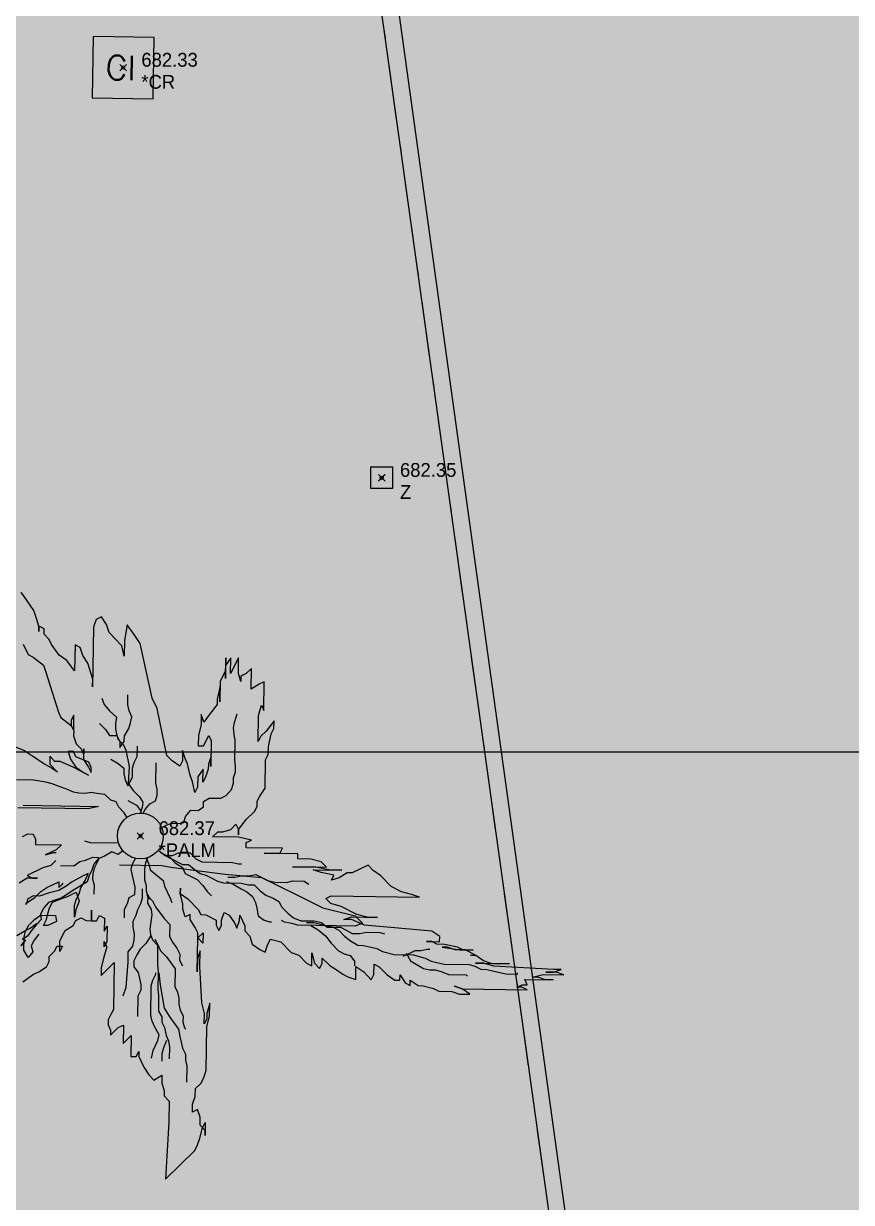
# Model space of a CAD drawing. Extents: x 350769 to 354978, y 6304672 to 6307963.
# Drawn here: x 352781.77 to 352789.39, y 6305595.85 to 6305606.7 of the extents above; entities that cross this region are included whole.
import ezdxf

# ---------------------------------------------------------------- set-up
doc = ezdxf.new("R2010")
doc.units = 0
doc.header["$PDMODE"] = 35
doc.header["$PDSIZE"] = 0.03
for name, pattern in [('4.0 - LO RECABARREN - DESNIVEL NUEVO$0$HIDDEN', [0.375, 0.25, -0.125]), ('CONTINUOS', [0]), ('DASHED', [19.05, 12.7, -6.35]), ('JPG_DASHDOT', [1, 0.5, -0.25, 0, -0.25])]:
    doc.linetypes.add(name, pattern=pattern)
doc.layers.get('0').update_dxf_attribs({"linetype": 'CONTINUOUS'})
for name, color, linetype in [('03_S2_Pav ext_Borde vereda', 7, 'CONTINUOUS'), ('1-coordenadas', 8, 'CONTINUOUS'), ('1-PAVIMENTO', 161, 'CONTINUOUS'), ('1-SOLERA', 212, 'CONTINUOUS'), ('C-TINN', 5, 'CONTINUOUS'), ('TOP-URB-SOLERAS', 2, 'JPG_DASHDOT'), ('V-NODE DIC 2005', 4, 'CONTINUOUS'), ('V-NODE-TEXT DIC 2005', 2, 'CONTINUOUS'), ('Z-CR', 253, 'CONTINUOUS'), ('Z-PALM', 253, 'CONTINUOUS')]:
    doc.layers.add(name, color=color, linetype=linetype)
doc.layers.add('0_ASD_TOPOGRAFIA_ELEMENTOS', color=7, linetype='CONTINUOS', lineweight=5, true_color=0xbdbdbd)
doc.styles.add('ROMANS', font='romans.shx', dxfattribs={"width": 0.65})

# ---------------------------------------------------------------- blocks, each defined once
blk = doc.blocks.new('COORDENADAS')
at = {"layer": '1-coordenadas'}
blk.add_line((20, -600.625), (1420, -600.625), dxfattribs=at)
blk = doc.blocks.new('CR')
at = {"layer": 'Z-CR', "color": 9, "true_color": 0xbdbdbd}
for p, q in [((-1.125, 1.125), (-1.125, -1.125)), ((1.125, 1.125), (-1.125, 1.125)), ((1.125, -1.125), (1.125, 1.125)), ((-1.125, -1.125), (1.125, -1.125))]:
    blk.add_line(p, q, dxfattribs=at)
at = {"layer": 'Z-CR', "color": 9, "true_color": 0xbdbdbd, "style": 'ROMANS'}
blk.add_text('CI', height=0.9, dxfattribs=at).set_placement((-0.651, -0.452))
blk = doc.blocks.new('PALM')
at = {"layer": 'Z-PALM', "color": 9, "true_color": 0xbdbdbd}
for p, q in [((-1.084, 2.155), (-1.132, 2.227)), ((-1.012, 2.059), (-1.084, 2.155)), ((-0.988, 1.987), (-1.012, 2.059)), ((-0.964, 1.916), (-0.988, 1.987)), ((-0.438, 1.987), (-0.462, 1.916)), ((-0.39, 2.011), (-0.438, 1.987)), ((-0.342, 1.94), (-0.39, 2.011)), ((-0.916, 1.892), (-0.964, 1.916)), ((-0.964, 1.916), (-0.964, 1.868)), ((-0.964, 1.868), (-0.964, 1.916)), ((-0.916, 1.844), (-0.916, 1.892)), ((-0.462, 1.916), (-0.462, 1.366)), ((-0.318, 1.868), (-0.342, 1.94)), ((-0.199, 1.748), (-0.318, 1.868)), ((-0.151, 1.94), (-0.175, 1.796)), ((-0.079, 1.844), (-0.151, 1.94)), ((-1.108, 1.748), (-1.06, 1.653)), ((-0.869, 1.796), (-0.916, 1.844)), ((-0.845, 1.748), (-0.869, 1.796)), ((-0.773, 1.653), (-0.845, 1.748)), ((-0.581, 1.724), (-0.629, 1.748)), ((-0.629, 1.748), (-0.629, 1.509)), ((-0.175, 1.653), (-0.199, 1.748)), ((-0.175, 1.796), (-0.175, 1.653)), ((-0.031, 1.772), (-0.079, 1.844)), ((0.089, 1.27), (-0.031, 1.772)), ((-1.06, 1.653), (-1.012, 1.629)), ((-1.012, 1.629), (-0.916, 1.557)), ((-0.701, 1.605), (-0.773, 1.653)), ((-0.557, 1.653), (-0.581, 1.724)), ((-0.51, 1.581), (-0.557, 1.653)), ((0.806, 1.653), (0.759, 1.581)), ((0.759, 1.461), (0.759, 1.653)), ((0.759, 1.653), (0.759, 1.533)), ((0.878, 1.653), (0.806, 1.509)), ((0.806, 1.509), (0.806, 1.653)), ((0.878, 1.509), (0.878, 1.653)), ((-0.916, 1.557), (-0.892, 1.485)), ((-0.629, 1.509), (-0.701, 1.605)), ((-0.462, 1.437), (-0.51, 1.581)), ((0.759, 1.533), (0.711, 1.437)), ((0.759, 1.581), (0.759, 1.461)), ((0.998, 1.557), (0.95, 1.509)), ((0.998, 1.366), (0.998, 1.557)), ((-0.892, 1.485), (-0.773, 1.126)), ((-0.462, 1.366), (-0.462, 1.437)), ((0.711, 1.437), (0.711, 1.246)), ((0.902, 1.437), (0.878, 1.509)), ((0.95, 1.509), (0.902, 1.485)), ((0.902, 1.485), (0.902, 1.437)), ((1.07, 1.413), (0.998, 1.366)), ((1.117, 1.437), (1.07, 1.413)), ((1.117, 1.174), (1.117, 1.437)), ((0.711, 1.39), (0.687, 1.27)), ((0.711, 1.246), (0.711, 1.39)), ((-0.375, 1.262), (-0.351, 1.205)), ((-0.351, 1.205), (-0.302, 1.147)), ((-0.135, 1.204), (-0.135, 1.298)), ((-0.122, 1.15), (-0.135, 1.204)), ((0.136, 1.174), (0.089, 1.27)), ((0.687, 1.222), (0.615, 1.126)), ((0.687, 1.27), (0.687, 1.222)), ((1.07, 1.126), (1.094, 1.222)), ((1.094, 1.222), (1.117, 1.174)), ((-0.773, 1.126), (-0.749, 1.079)), ((-0.629, 1.103), (-0.653, 1.055)), ((-0.629, 0.959), (-0.629, 1.103)), ((-0.302, 1.147), (-0.236, 1.09)), ((-0.236, 1.09), (-0.244, 1.032)), ((-0.095, 1.095), (-0.122, 1.15)), ((-0.108, 1.041), (-0.095, 1.095)), ((0.232, 0.744), (0.136, 1.174)), ((0.567, 1.055), (0.543, 1.126)), ((0.543, 1.126), (0.543, 1.031)), ((0.615, 1.126), (0.567, 1.055)), ((0.849, 1.057), (0.865, 1.106)), ((0.865, 1.106), (0.873, 1.139)), ((1.07, 0.887), (1.07, 1.126)), ((-0.749, 1.079), (-0.653, 1.007)), ((-0.653, 1.055), (-0.653, 1.007)), ((-0.653, 1.007), (-0.629, 0.959)), ((-0.653, 1.007), (-0.629, 0.959)), ((-0.392, 1.028), (-0.338, 0.974)), ((-0.244, 1.032), (-0.244, 0.983)), ((-0.244, 0.983), (-0.236, 0.934)), ((-0.162, 0.92), (-0.122, 0.987)), ((-0.122, 0.987), (-0.108, 1.041)), ((0.543, 1.031), (0.519, 0.935)), ((0.84, 1.008), (0.849, 1.057)), ((0.849, 0.95), (0.84, 1.008)), ((1.141, 0.983), (1.094, 0.935)), ((1.213, 1.079), (1.141, 0.983)), ((1.189, 0.959), (1.213, 1.007)), ((1.213, 1.007), (1.213, 1.079)), ((-0.629, 0.959), (-0.629, 0.911)), ((-0.629, 0.911), (-0.605, 0.839)), ((-0.338, 0.974), (-0.298, 0.92)), ((-0.298, 0.92), (-0.23, 0.92)), ((-0.236, 0.934), (-0.219, 0.885)), ((-0.23, 0.92), (-0.203, 0.866)), ((-0.219, 0.885), (-0.17, 0.835)), ((-0.162, 0.866), (-0.162, 0.92)), ((0.519, 0.935), (0.519, 0.839)), ((0.567, 0.839), (0.615, 0.935)), ((0.615, 0.935), (0.639, 0.887)), ((0.639, 0.887), (0.639, 0.648)), ((0.857, 0.893), (0.849, 0.95)), ((0.857, 0.712), (0.857, 0.893)), ((1.094, 0.935), (1.07, 0.887)), ((1.165, 0.839), (1.189, 0.959)), ((-1.084, 0.768), (-1.204, 0.816)), ((-1.012, 0.72), (-1.084, 0.768)), ((-0.629, 0.768), (-0.677, 0.768)), ((-0.677, 0.768), (-0.653, 0.696)), ((-0.605, 0.72), (-0.629, 0.768)), ((-0.605, 0.839), (-0.557, 0.792)), ((-0.557, 0.792), (-0.534, 0.744)), ((-0.534, 0.744), (-0.534, 0.792)), ((-0.534, 0.792), (-0.534, 0.696)), ((-0.203, 0.866), (-0.203, 0.811)), ((-0.203, 0.811), (-0.162, 0.866)), ((-0.17, 0.835), (-0.145, 0.786)), ((-0.145, 0.786), (-0.113, 0.638)), ((-0.041, 0.73), (-0.041, 0.825)), ((0.4, 0.72), (0.376, 0.792)), ((0.376, 0.792), (0.376, 0.696)), ((0.519, 0.839), (0.567, 0.839)), ((1.141, 0.72), (1.165, 0.768)), ((1.165, 0.768), (1.165, 0.839)), ((-0.892, 0.648), (-1.012, 0.72)), ((-0.797, 0.672), (-0.845, 0.72)), ((-0.845, 0.72), (-0.845, 0.648)), ((-0.749, 0.672), (-0.797, 0.672)), ((-0.629, 0.624), (-0.749, 0.672)), ((-0.653, 0.696), (-0.605, 0.624)), ((-0.486, 0.672), (-0.605, 0.72)), ((-0.534, 0.696), (-0.486, 0.624)), ((-0.462, 0.624), (-0.486, 0.672)), ((-0.284, 0.703), (-0.216, 0.663)), ((-0.216, 0.663), (-0.162, 0.622)), ((-0.081, 0.622), (-0.068, 0.676)), ((-0.068, 0.676), (-0.041, 0.73)), ((0.135, 0.487), (0.135, 0.676)), ((0.28, 0.696), (0.232, 0.744)), ((0.352, 0.648), (0.28, 0.696)), ((0.376, 0.696), (0.352, 0.648)), ((0.424, 0.672), (0.4, 0.72)), ((0.447, 0.576), (0.424, 0.672)), ((0.639, 0.744), (0.615, 0.672)), ((0.615, 0.672), (0.615, 0.624)), ((0.639, 0.648), (0.639, 0.744)), ((0.865, 0.655), (0.857, 0.712)), ((0.865, 0.605), (0.865, 0.655)), ((1.141, 0.457), (1.141, 0.72)), ((-0.845, 0.624), (-0.892, 0.648)), ((-0.845, 0.648), (-0.773, 0.576)), ((-0.773, 0.576), (-0.845, 0.624)), ((-0.486, 0.552), (-0.629, 0.624)), ((-0.605, 0.624), (-0.534, 0.576)), ((-0.534, 0.576), (-0.486, 0.552)), ((-0.486, 0.624), (-0.462, 0.576)), ((-0.462, 0.576), (-0.462, 0.624)), ((-0.162, 0.622), (-0.162, 0.568)), ((-0.162, 0.568), (-0.149, 0.514)), ((-0.113, 0.638), (-0.121, 0.482)), ((-0.081, 0.541), (-0.081, 0.622)), ((0.471, 0.505), (0.447, 0.576)), ((0.567, 0.624), (0.519, 0.552)), ((0.519, 0.552), (0.519, 0.457)), ((0.567, 0.505), (0.567, 0.624)), ((0.591, 0.552), (0.567, 0.505)), ((0.615, 0.624), (0.591, 0.552)), ((0.849, 0.548), (0.865, 0.605)), ((0.849, 0.499), (0.849, 0.548)), ((-0.992, 0.499), (-1.148, 0.499)), ((-0.934, 0.49), (-0.992, 0.499)), ((-0.877, 0.482), (-0.934, 0.49)), ((-0.819, 0.466), (-0.877, 0.482)), ((-0.745, 0.441), (-0.819, 0.466)), ((-0.679, 0.417), (-0.745, 0.441)), ((-0.149, 0.514), (-0.122, 0.46)), ((-0.122, 0.46), (-0.081, 0.541)), ((-0.121, 0.482), (-0.072, 0.417)), ((0.149, 0.433), (0.135, 0.487)), ((0.495, 0.409), (0.471, 0.505)), ((0.519, 0.457), (0.495, 0.409)), ((0.783, 0.384), (0.832, 0.441)), ((0.832, 0.441), (0.849, 0.499)), ((1.094, 0.385), (1.141, 0.457)), ((-0.622, 0.392), (-0.679, 0.417)), ((-0.573, 0.384), (-0.622, 0.392)), ((-0.507, 0.384), (-0.573, 0.384)), ((-0.458, 0.392), (-0.507, 0.384)), ((-0.408, 0.384), (-0.458, 0.392)), ((-0.334, 0.376), (-0.408, 0.384)), ((-0.277, 0.326), (-0.334, 0.376)), ((-0.228, 0.31), (-0.277, 0.326)), ((-0.072, 0.417), (-0.014, 0.359)), ((-0.014, 0.359), (0.019, 0.31)), ((0.135, 0.325), (0.149, 0.379)), ((0.149, 0.379), (0.149, 0.433)), ((0.577, 0.326), (0.627, 0.359)), ((0.577, 0.277), (0.577, 0.326)), ((0.627, 0.359), (0.734, 0.359)), ((0.734, 0.359), (0.783, 0.384)), ((1.07, 0.337), (1.094, 0.385)), ((1.07, 0.289), (1.07, 0.337)), ((-0.486, 0.242), (-1.132, 0.242)), ((-1.084, 0.265), (-0.39, 0.265)), ((-0.39, 0.265), (-0.486, 0.242)), ((-0.203, 0.261), (-0.228, 0.31)), ((-0.154, 0.211), (-0.203, 0.261)), ((-0.122, 0.325), (-0.041, 0.284)), ((-0.041, 0.284), (0, 0.23)), ((0.011, 0.261), (-0.006, 0.211)), ((0, 0.23), (0, 0.211)), ((0.019, 0.31), (0.011, 0.261)), ((0.021, 0.21), (0.041, 0.243)), ((0.041, 0.243), (0.081, 0.298)), ((0.081, 0.298), (0.135, 0.325)), ((0.413, 0.187), (0.462, 0.244)), ((0.462, 0.244), (0.528, 0.244)), ((0.528, 0.244), (0.577, 0.277)), ((0.974, 0.17), (1.046, 0.242)), ((1.046, 0.242), (1.07, 0.289)), ((-0.126, 0.17), (-0.154, 0.211)), ((-0.006, 0.211), (-0.006, 0.211)), ((0.241, 0.105), (0.29, 0.121)), ((0.29, 0.121), (0.347, 0.121)), ((0.347, 0.121), (0.397, 0.129)), ((0.397, 0.129), (0.413, 0.187)), ((0.83, 0.074), (0.878, 0.122)), ((0.878, 0.122), (0.902, 0.074)), ((0.902, 0.074), (0.974, 0.17)), ((-1.084, -0.022), (-1.036, 0.002)), ((-1.036, 0.002), (-0.988, 0.002)), ((-0.988, 0.002), (-0.964, -0.045)), ((0.195, 0.082), (0.241, 0.105)), ((0.663, 0.002), (0.711, 0.05)), ((0.902, 0.002), (0.663, 0.002)), ((0.711, 0.05), (0.759, 0.05)), ((0.759, 0.05), (0.83, 0.074)), ((0.902, 0.074), (0.902, 0.026)), ((0.902, 0.026), (0.902, 0.074)), ((1.022, -0.022), (0.902, 0.002)), ((-0.964, -0.045), (-0.964, -0.093)), ((-0.964, -0.093), (-0.725, -0.093)), ((-0.725, -0.093), (-0.773, -0.141)), ((-0.514, -0.054), (-0.46, -0.068)), ((-0.46, -0.068), (-0.2, -0.068)), ((0.974, -0.045), (1.022, -0.022)), ((0.974, -0.093), (0.974, -0.045)), ((1.309, -0.093), (0.974, -0.093)), ((1.285, -0.141), (1.309, -0.093)), ((-0.773, -0.141), (-0.869, -0.189)), ((-0.869, -0.189), (-0.797, -0.165)), ((-0.797, -0.165), (-0.773, -0.165)), ((-0.501, -0.23), (-0.433, -0.203)), ((-0.433, -0.203), (-0.379, -0.203)), ((-0.384, -0.216), (-0.425, -0.265)), ((-0.379, -0.216), (-0.419, -0.298)), ((-0.326, -0.191), (-0.384, -0.216)), ((-0.26, -0.15), (-0.326, -0.191)), ((-0.203, -0.175), (-0.26, -0.15)), ((-0.16, -0.138), (-0.203, -0.175)), ((-0.068, -0.257), (-0.043, -0.207)), ((0.068, -0.2), (0.052, -0.248)), ((0.055, -0.204), (0.081, -0.257)), ((0.166, -0.13), (0.176, -0.135)), ((0.176, -0.135), (0.23, -0.176)), ((0.189, -0.149), (0.244, -0.176)), ((0.23, -0.176), (0.284, -0.203)), ((0.244, -0.176), (0.298, -0.176)), ((0.271, -0.189), (0.325, -0.243)), ((0.284, -0.203), (0.392, -0.257)), ((0.298, -0.176), (0.352, -0.149)), ((0.352, -0.149), (0.46, -0.149)), ((0.46, -0.149), (0.514, -0.203)), ((0.514, -0.203), (0.568, -0.23)), ((1.452, -0.141), (1.141, -0.141)), ((1.141, -0.141), (1.285, -0.141)), ((1.452, -0.189), (1.452, -0.141)), ((1.572, -0.189), (1.452, -0.189)), ((1.668, -0.213), (1.572, -0.189)), ((1.716, -0.261), (1.668, -0.213)), ((-0.892, -0.309), (-1.036, -0.38)), ((-0.821, -0.285), (-0.892, -0.309)), ((-0.773, -0.237), (-0.821, -0.285)), ((-0.731, -0.284), (-0.609, -0.284)), ((-0.609, -0.284), (-0.555, -0.243)), ((-0.555, -0.243), (-0.501, -0.23)), ((-0.441, -0.322), (-0.466, -0.372)), ((-0.425, -0.265), (-0.441, -0.322)), ((-0.419, -0.298), (-0.433, -0.352)), ((-0.189, -0.27), (0.203, -0.27)), ((-0.081, -0.311), (-0.068, -0.257)), ((-0.068, -0.365), (-0.081, -0.311)), ((0.052, -0.248), (0.043, -0.298)), ((0.043, -0.298), (0.043, -0.404)), ((0.081, -0.257), (0.095, -0.311)), ((0.095, -0.311), (0.162, -0.365)), ((0.203, -0.27), (0.284, -0.284)), ((0.284, -0.284), (0.785, -0.338)), ((0.325, -0.243), (0.392, -0.284)), ((0.392, -0.257), (0.447, -0.257)), ((0.392, -0.284), (0.419, -0.338)), ((0.447, -0.257), (0.501, -0.298)), ((0.501, -0.298), (0.555, -0.338)), ((0.568, -0.23), (0.852, -0.23)), ((0.852, -0.23), (0.907, -0.243)), ((0.907, -0.243), (0.934, -0.243)), ((1.62, -0.261), (1.405, -0.261)), ((1.405, -0.261), (1.716, -0.261)), ((1.668, -0.309), (1.596, -0.285)), ((1.596, -0.285), (1.859, -0.285)), ((1.74, -0.285), (1.62, -0.261)), ((1.787, -0.332), (1.668, -0.309)), ((1.859, -0.285), (1.74, -0.285)), ((1.907, -0.309), (1.835, -0.356)), ((1.955, -0.309), (1.907, -0.309)), ((2.099, -0.237), (1.955, -0.309)), ((2.146, -0.285), (2.099, -0.237)), ((2.218, -0.332), (2.146, -0.285)), ((-1.036, -0.404), (-1.108, -0.452)), ((-1.036, -0.38), (-0.988, -0.404)), ((-0.94, -0.404), (-1.036, -0.404)), ((-0.988, -0.404), (-0.94, -0.404)), ((-0.852, -0.487), (-0.744, -0.433)), ((-0.744, -0.433), (-0.744, -0.487)), ((-0.622, -0.433), (-0.677, -0.473)), ((-0.528, -0.379), (-0.622, -0.433)), ((-0.482, -0.429), (-0.548, -0.47)), ((-0.541, -0.487), (-0.501, -0.419)), ((-0.474, -0.352), (-0.528, -0.379)), ((-0.501, -0.419), (-0.474, -0.352)), ((-0.466, -0.372), (-0.482, -0.429)), ((-0.433, -0.352), (-0.433, -0.406)), ((-0.433, -0.406), (-0.419, -0.46)), ((-0.054, -0.419), (-0.068, -0.365)), ((-0.041, -0.473), (-0.054, -0.419)), ((0.043, -0.404), (0.06, -0.454)), ((0.162, -0.365), (0.216, -0.406)), ((0.216, -0.406), (0.23, -0.46)), ((0.419, -0.338), (0.528, -0.392)), ((0.528, -0.392), (0.582, -0.446)), ((0.555, -0.338), (0.609, -0.352)), ((0.609, -0.352), (0.663, -0.379)), ((0.663, -0.379), (0.717, -0.406)), ((0.717, -0.406), (0.771, -0.419)), ((0.771, -0.419), (0.934, -0.419)), ((0.785, -0.338), (1.123, -0.365)), ((0.798, -0.406), (0.866, -0.433)), ((0.812, -0.365), (0.879, -0.365)), ((0.866, -0.433), (0.934, -0.473)), ((0.879, -0.365), (0.934, -0.352)), ((0.934, -0.352), (1.001, -0.352)), ((0.934, -0.419), (1.001, -0.433)), ((1.001, -0.352), (1.069, -0.338)), ((1.001, -0.433), (1.055, -0.433)), ((1.055, -0.433), (1.109, -0.487)), ((1.069, -0.338), (1.177, -0.392)), ((1.123, -0.365), (1.61, -0.595)), ((1.177, -0.392), (1.245, -0.406)), ((1.245, -0.406), (1.353, -0.406)), ((1.353, -0.406), (1.407, -0.392)), ((1.407, -0.392), (1.515, -0.392)), ((1.515, -0.392), (1.556, -0.419)), ((1.764, -0.38), (1.787, -0.332)), ((1.835, -0.356), (1.764, -0.38)), ((2.314, -0.428), (2.218, -0.332)), ((2.41, -0.476), (2.314, -0.428)), ((-0.961, -0.582), (-0.907, -0.527)), ((-0.839, -0.541), (-0.92, -0.568)), ((-0.907, -0.527), (-0.852, -0.487)), ((-0.744, -0.514), (-0.839, -0.541)), ((-0.744, -0.487), (-0.717, -0.46)), ((-0.677, -0.473), (-0.744, -0.514)), ((-0.717, -0.46), (-0.704, -0.446)), ((-0.614, -0.511), (-0.671, -0.552)), ((-0.663, -0.568), (-0.582, -0.527)), ((-0.548, -0.47), (-0.614, -0.511)), ((-0.582, -0.527), (-0.555, -0.609)), ((-0.582, -0.595), (-0.555, -0.541)), ((-0.555, -0.541), (-0.541, -0.487)), ((-0.419, -0.46), (-0.419, -0.541)), ((-0.095, -0.568), (-0.041, -0.541)), ((-0.041, -0.541), (-0.041, -0.473)), ((0.027, -0.568), (0.027, -0.487)), ((0.06, -0.454), (0.06, -0.503)), ((0.06, -0.503), (0.076, -0.561)), ((0.068, -0.541), (0.122, -0.595)), ((0.095, -0.582), (0.081, -0.541)), ((0.23, -0.46), (0.284, -0.568)), ((0.376, -0.524), (0.376, -0.476)), ((0.376, -0.476), (0.376, -0.524)), ((0.4, -0.619), (0.376, -0.524)), ((0.376, -0.524), (0.447, -0.572)), ((0.582, -0.446), (0.622, -0.5)), ((0.622, -0.5), (0.663, -0.541)), ((0.934, -0.473), (0.988, -0.5)), ((0.988, -0.5), (1.042, -0.541)), ((1.042, -0.541), (1.069, -0.595)), ((1.109, -0.487), (1.164, -0.527)), ((1.164, -0.527), (1.231, -0.554)), ((1.716, -0.548), (1.764, -0.524)), ((1.764, -0.524), (2.577, -0.524)), ((2.505, -0.5), (2.41, -0.476)), ((2.577, -0.524), (2.505, -0.5)), ((-1.042, -0.636), (-0.961, -0.582)), ((-1.028, -0.595), (-1.042, -0.649)), ((-1.042, -0.649), (-1.042, -0.636)), ((-0.974, -0.568), (-1.028, -0.595)), ((-0.92, -0.568), (-0.974, -0.568)), ((-0.836, -0.626), (-0.877, -0.675)), ((-0.778, -0.602), (-0.836, -0.626)), ((-0.825, -0.676), (-0.798, -0.622)), ((-0.798, -0.622), (-0.731, -0.595)), ((-0.72, -0.585), (-0.778, -0.602)), ((-0.731, -0.595), (-0.663, -0.568)), ((-0.671, -0.552), (-0.72, -0.585)), ((-0.595, -0.649), (-0.582, -0.595)), ((-0.595, -0.757), (-0.595, -0.649)), ((-0.555, -0.609), (-0.582, -0.69)), ((-0.135, -0.676), (-0.108, -0.622)), ((-0.108, -0.622), (-0.095, -0.568)), ((-0.014, -0.676), (0.014, -0.622)), ((0.014, -0.622), (0.027, -0.568)), ((0.076, -0.561), (0.076, -0.618)), ((0.076, -0.618), (0.109, -0.675)), ((0.122, -0.595), (0.149, -0.649)), ((0.149, -0.649), (0.23, -0.757)), ((0.284, -0.568), (0.298, -0.609)), ((0.4, -0.667), (0.4, -0.619)), ((0.447, -0.572), (0.543, -0.667)), ((1.069, -0.595), (1.082, -0.649)), ((1.082, -0.649), (1.096, -0.717)), ((1.231, -0.554), (1.285, -0.582)), ((1.285, -0.582), (1.312, -0.636)), ((1.312, -0.636), (1.367, -0.69)), ((1.61, -0.595), (1.691, -0.636)), ((1.691, -0.636), (1.989, -0.703)), ((1.764, -0.595), (1.716, -0.548)), ((1.859, -0.619), (1.764, -0.595)), ((2.003, -0.691), (1.859, -0.619)), ((-0.961, -0.784), (-0.907, -0.744)), ((-0.877, -0.675), (-0.909, -0.733)), ((-0.909, -0.733), (-0.901, -0.782)), ((-0.907, -0.744), (-0.771, -0.744)), ((-0.852, -0.784), (-0.839, -0.73)), ((-0.839, -0.73), (-0.825, -0.676)), ((-0.771, -0.744), (-0.758, -0.798)), ((-0.582, -0.69), (-0.595, -0.757)), ((-0.438, -0.787), (-0.438, -0.691)), ((-0.438, -0.691), (-0.438, -0.787)), ((-0.39, -0.787), (-0.366, -0.739)), ((-0.366, -0.739), (-0.318, -0.763)), ((-0.135, -0.757), (-0.135, -0.676)), ((-0.054, -0.784), (-0.027, -0.73)), ((-0.027, -0.73), (-0.014, -0.676)), ((0.109, -0.675), (0.117, -0.725)), ((0.117, -0.725), (0.109, -0.79)), ((0.23, -0.757), (0.284, -0.811)), ((0.424, -0.739), (0.4, -0.667)), ((0.471, -0.715), (0.424, -0.739)), ((0.471, -0.763), (0.471, -0.715)), ((0.543, -0.667), (0.567, -0.715)), ((0.567, -0.715), (0.615, -0.715)), ((0.615, -0.715), (0.711, -0.763)), ((0.759, -0.763), (0.782, -0.691)), ((0.782, -0.691), (0.83, -0.715)), ((0.83, -0.715), (0.878, -0.787)), ((0.926, -0.763), (0.926, -0.715)), ((0.926, -0.715), (0.974, -0.811)), ((1.096, -0.717), (1.15, -0.757)), ((1.15, -0.757), (1.204, -0.771)), ((1.34, -0.771), (1.312, -0.757)), ((1.367, -0.69), (1.421, -0.73)), ((1.421, -0.73), (1.488, -0.757)), ((1.488, -0.757), (1.61, -0.757)), ((1.61, -0.757), (1.678, -0.771)), ((1.883, -0.739), (1.955, -0.715)), ((1.955, -0.739), (1.883, -0.739)), ((1.955, -0.715), (2.194, -0.715)), ((2.075, -0.787), (1.955, -0.739)), ((1.989, -0.703), (2.057, -0.771)), ((2.099, -0.715), (2.003, -0.691)), ((2.194, -0.715), (2.099, -0.715)), ((-1.055, -0.893), (-1.001, -0.866)), ((-1.042, -0.893), (-1.015, -0.838)), ((-1.015, -0.838), (-0.961, -0.784)), ((-1.001, -0.866), (-0.947, -0.825)), ((-0.942, -0.831), (-0.992, -0.889)), ((-0.947, -0.825), (-0.92, -0.811)), ((-0.901, -0.782), (-0.942, -0.831)), ((-0.879, -0.838), (-0.852, -0.784)), ((-0.839, -0.838), (-0.879, -0.838)), ((-0.758, -0.798), (-0.839, -0.838)), ((-0.677, -0.882), (-0.605, -0.835)), ((-0.605, -0.835), (-0.581, -0.787)), ((-0.581, -0.787), (-0.534, -0.763)), ((-0.534, -0.763), (-0.486, -0.787)), ((-0.486, -0.787), (-0.438, -0.787)), ((-0.438, -0.787), (-0.39, -0.787)), ((-0.318, -0.763), (-0.318, -0.882)), ((-0.318, -0.882), (-0.294, -0.835)), ((-0.294, -0.835), (-0.294, -0.978)), ((-0.054, -0.838), (-0.054, -0.784)), ((-0.041, -0.906), (-0.054, -0.838)), ((0.109, -0.79), (0.101, -0.856)), ((0.101, -0.856), (0.109, -0.905)), ((0.284, -0.811), (0.284, -0.92)), ((0.519, -0.835), (0.471, -0.763)), ((0.543, -0.882), (0.519, -0.835)), ((0.711, -0.763), (0.711, -0.811)), ((0.711, -0.811), (0.735, -0.859)), ((0.735, -0.859), (0.759, -0.811)), ((0.759, -0.811), (0.759, -0.763)), ((0.878, -0.787), (0.902, -0.835)), ((0.902, -0.835), (0.926, -0.763)), ((0.974, -0.811), (0.974, -0.859)), ((0.974, -0.859), (1.022, -0.906)), ((1.204, -0.771), (1.218, -0.771)), ((1.407, -0.784), (1.34, -0.771)), ((1.461, -0.798), (1.407, -0.784)), ((1.989, -0.798), (1.461, -0.798)), ((1.542, -0.771), (1.61, -0.771)), ((1.583, -0.798), (1.651, -0.838)), ((1.61, -0.771), (1.718, -0.798)), ((1.651, -0.838), (1.718, -0.893)), ((1.678, -0.771), (1.732, -0.811)), ((1.718, -0.798), (1.8, -0.811)), ((1.732, -0.811), (1.786, -0.811)), ((1.786, -0.811), (1.84, -0.838)), ((1.8, -0.811), (1.854, -0.811)), ((1.84, -0.838), (1.894, -0.893)), ((1.854, -0.811), (1.908, -0.838)), ((1.908, -0.838), (1.962, -0.866)), ((1.962, -0.866), (2.03, -0.866)), ((2.057, -0.771), (1.989, -0.798)), ((2.03, -0.866), (2.097, -0.852)), ((2.697, -0.835), (2.075, -0.787)), ((2.097, -0.852), (2.219, -0.852)), ((2.219, -0.852), (2.26, -0.866)), ((2.769, -0.882), (2.697, -0.835)), ((-1.123, -0.933), (-1.055, -0.893)), ((-1.082, -1.028), (-1.042, -0.974)), ((-1.042, -0.974), (-1.082, -1.028)), ((-1.024, -0.938), (-1.074, -0.971)), ((-1.055, -0.947), (-1.042, -0.893)), ((-1.055, -1.068), (-1.055, -0.947)), ((-0.992, -0.889), (-1.024, -0.938)), ((-0.961, -0.974), (-0.988, -1.028)), ((-0.92, -0.92), (-0.961, -0.974)), ((-0.725, -0.978), (-0.677, -0.882)), ((-0.054, -1.014), (-0.041, -0.96)), ((-0.041, -0.96), (-0.041, -0.906)), ((0.108, -0.92), (0.068, -0.987)), ((0.109, -0.905), (0.126, -0.955)), ((0.126, -0.955), (0.175, -1.004)), ((0.149, -0.947), (0.176, -1.001)), ((0.284, -0.92), (0.311, -0.974)), ((0.311, -0.974), (0.352, -1.028)), ((0.543, -0.93), (0.591, -0.882)), ((0.543, -0.93), (0.543, -0.882)), ((0.543, -1.241), (0.543, -0.93)), ((0.591, -0.978), (0.543, -0.93)), ((0.591, -0.882), (0.591, -0.978)), ((1.022, -0.906), (1.046, -0.978)), ((1.189, -0.978), (1.213, -0.93)), ((1.213, -0.93), (1.309, -0.954)), ((1.309, -0.954), (1.405, -1.05)), ((1.718, -0.893), (1.772, -0.96)), ((1.772, -0.96), (1.84, -1.028)), ((1.894, -0.893), (1.948, -0.933)), ((1.948, -0.933), (2.016, -0.974)), ((2.016, -0.974), (2.07, -0.974)), ((2.07, -0.974), (2.124, -0.987)), ((2.649, -0.93), (2.769, -0.93)), ((2.697, -0.93), (2.649, -0.93)), ((2.745, -0.954), (2.697, -0.93)), ((2.816, -0.954), (2.745, -0.954)), ((2.769, -0.93), (2.769, -0.882)), ((2.936, -0.978), (2.816, -0.954)), ((-1.015, -1.136), (-1.055, -1.068)), ((-0.974, -1.082), (-1.015, -1.136)), ((-0.988, -1.028), (-0.974, -1.082)), ((-0.821, -1.122), (-0.773, -1.074)), ((-0.773, -1.074), (-0.749, -1.026)), ((-0.749, -1.026), (-0.701, -1.026)), ((-0.725, -1.074), (-0.725, -0.978)), ((-0.701, -1.026), (-0.725, -1.074)), ((-0.294, -0.978), (-0.318, -1.026)), ((-0.318, -1.026), (-0.318, -0.978)), ((-0.318, -0.978), (-0.294, -1.026)), ((-0.294, -1.026), (-0.318, -1.122)), ((-0.095, -1.068), (-0.054, -1.014)), ((-0.095, -1.163), (-0.095, -1.068)), ((0.014, -1.041), (-0.014, -1.095)), ((0.068, -0.987), (0.014, -1.041)), ((0.175, -1.004), (0.175, -1.176)), ((0.176, -1.001), (0.203, -1.055)), ((0.203, -1.055), (0.257, -1.109)), ((0.352, -1.028), (0.379, -1.082)), ((0.379, -1.082), (0.379, -1.136)), ((0.567, -1.05), (0.543, -1.122)), ((0.567, -1.193), (0.567, -1.05)), ((1.046, -0.978), (1.117, -1.026)), ((1.117, -1.026), (1.165, -1.05)), ((1.165, -1.05), (1.189, -0.978)), ((1.405, -1.05), (1.476, -1.074)), ((1.476, -1.074), (1.548, -1.146)), ((1.596, -1.169), (1.596, -1.05)), ((1.596, -1.05), (1.62, -1.146)), ((1.84, -1.028), (1.894, -1.055)), ((1.894, -1.055), (1.948, -1.068)), ((1.948, -1.068), (1.989, -1.122)), ((2.124, -0.987), (2.192, -1.001)), ((2.192, -1.001), (2.246, -1.028)), ((2.246, -1.028), (2.354, -1.055)), ((2.354, -1.055), (2.53, -1.055)), ((2.435, -1.068), (2.49, -1.041)), ((2.463, -1.041), (2.503, -1.109)), ((2.49, -1.041), (2.544, -1.014)), ((2.53, -1.055), (2.584, -1.068)), ((2.544, -1.014), (2.598, -1.014)), ((2.584, -1.068), (2.638, -1.082)), ((2.598, -1.014), (2.652, -1.001)), ((2.638, -1.082), (2.693, -1.109)), ((2.652, -1.001), (2.679, -1.001)), ((2.84, -0.978), (2.792, -0.978)), ((2.792, -0.978), (2.96, -1.002)), ((2.912, -1.002), (2.84, -0.978)), ((3.008, -1.002), (2.912, -1.002)), ((2.984, -1.002), (2.936, -0.978)), ((2.96, -1.002), (3.08, -1.002)), ((3.08, -1.002), (2.984, -1.002)), ((3.103, -1.05), (3.008, -1.002)), ((3.103, -1.05), (3.056, -1.05)), ((3.056, -1.05), (3.103, -1.05)), ((3.175, -1.098), (3.103, -1.05)), ((-0.845, -1.217), (-0.821, -1.169)), ((-0.821, -1.169), (-0.821, -1.122)), ((-0.318, -1.122), (-0.342, -1.217)), ((-0.342, -1.289), (-0.222, -1.169)), ((-0.222, -1.169), (-0.222, -1.6)), ((-0.108, -1.393), (-0.095, -1.163)), ((-0.014, -1.095), (-0.041, -1.15)), ((-0.041, -1.15), (-0.041, -1.204)), ((0.175, -1.176), (0.183, -1.25)), ((0.257, -1.109), (0.338, -1.217)), ((0.379, -1.136), (0.406, -1.19)), ((0.543, -1.122), (0.543, -1.241)), ((0.591, -1.528), (0.567, -1.193)), ((1.548, -1.146), (1.596, -1.169)), ((1.62, -1.146), (1.668, -1.193)), ((1.668, -1.193), (1.692, -1.146)), ((1.692, -1.146), (1.692, -1.098)), ((1.692, -1.098), (1.764, -1.169)), ((1.764, -1.169), (1.811, -1.193)), ((1.811, -1.193), (1.883, -1.241)), ((1.989, -1.122), (1.989, -1.163)), ((2.003, -1.289), (2.003, -1.169)), ((2.003, -1.169), (2.075, -1.217)), ((2.17, -1.241), (2.17, -1.146)), ((2.17, -1.146), (2.218, -1.169)), ((2.218, -1.169), (2.29, -1.241)), ((2.503, -1.109), (2.571, -1.15)), ((2.571, -1.15), (2.625, -1.177)), ((2.625, -1.177), (2.679, -1.19)), ((2.679, -1.19), (2.733, -1.19)), ((2.693, -1.109), (2.747, -1.122)), ((2.733, -1.19), (2.787, -1.204)), ((2.747, -1.122), (2.814, -1.136)), ((2.814, -1.136), (3.044, -1.136)), ((3.044, -1.136), (3.098, -1.15)), ((3.098, -1.15), (3.153, -1.177)), ((3.175, -1.122), (3.103, -1.122)), ((3.103, -1.122), (3.415, -1.122)), ((3.153, -1.177), (3.207, -1.177)), ((3.247, -1.122), (3.175, -1.098)), ((3.271, -1.146), (3.175, -1.122)), ((3.207, -1.177), (3.261, -1.19)), ((3.415, -1.122), (3.247, -1.122)), ((3.261, -1.19), (3.328, -1.204)), ((3.821, -1.169), (3.271, -1.146)), ((3.845, -1.193), (3.75, -1.193)), ((3.75, -1.193), (3.821, -1.193)), ((3.821, -1.193), (3.893, -1.169)), ((3.893, -1.169), (3.821, -1.169)), ((3.917, -1.217), (3.845, -1.193)), ((-1.06, -1.361), (-0.964, -1.289)), ((-0.964, -1.289), (-0.916, -1.265)), ((-0.916, -1.265), (-0.845, -1.217)), ((-0.342, -1.217), (-0.342, -1.289)), ((-0.041, -1.204), (0, -1.258)), ((0, -1.258), (0.014, -1.312)), ((0.135, -1.325), (0.162, -1.271)), ((0.162, -1.271), (0.162, -1.258)), ((0.183, -1.25), (0.183, -1.414)), ((0.189, -1.258), (0.203, -1.366)), ((0.338, -1.217), (0.338, -1.379)), ((1.883, -1.241), (1.931, -1.265)), ((1.931, -1.265), (2.003, -1.289)), ((2.075, -1.217), (2.146, -1.289)), ((2.146, -1.289), (2.17, -1.241)), ((2.29, -1.241), (2.362, -1.289)), ((2.362, -1.289), (2.41, -1.289)), ((2.41, -1.289), (2.41, -1.241)), ((2.41, -1.241), (2.457, -1.313)), ((2.505, -1.337), (2.505, -1.289)), ((2.505, -1.289), (2.577, -1.337)), ((2.787, -1.204), (2.855, -1.231)), ((2.855, -1.231), (3.017, -1.231)), ((3.017, -1.231), (3.031, -1.244)), ((3.328, -1.204), (3.383, -1.217)), ((3.383, -1.217), (3.491, -1.217)), ((3.491, -1.217), (3.491, -1.204)), ((3.582, -1.313), (3.558, -1.265)), ((3.558, -1.265), (3.821, -1.265)), ((3.63, -1.241), (3.726, -1.217)), ((3.678, -1.241), (3.63, -1.241)), ((3.75, -1.265), (3.678, -1.241)), ((3.726, -1.217), (3.917, -1.217)), ((3.821, -1.265), (3.75, -1.265)), ((-0.135, -1.474), (-0.108, -1.393)), ((0.014, -1.312), (0.027, -1.366)), ((0.027, -1.366), (0.027, -1.42)), ((0.122, -1.379), (0.135, -1.325)), ((0.122, -1.65), (0.122, -1.379)), ((0.203, -1.366), (0.244, -1.582)), ((0.338, -1.379), (0.365, -1.433)), ((2.457, -1.313), (2.505, -1.337)), ((2.577, -1.337), (2.625, -1.337)), ((2.625, -1.337), (2.721, -1.361)), ((2.721, -1.361), (2.769, -1.385)), ((2.769, -1.385), (2.888, -1.385)), ((2.888, -1.385), (2.96, -1.409)), ((2.984, -1.361), (2.912, -1.337)), ((2.912, -1.337), (2.984, -1.361)), ((2.96, -1.409), (3.056, -1.409)), ((3.056, -1.409), (2.984, -1.361)), ((2.984, -1.361), (3.582, -1.361)), ((3.486, -1.337), (3.534, -1.313)), ((3.534, -1.337), (3.486, -1.337)), ((3.534, -1.313), (3.582, -1.313)), ((3.582, -1.361), (3.534, -1.337)), ((0.027, -1.42), (0, -1.474)), ((0, -1.474), (0, -1.663)), ((0.183, -1.414), (0.191, -1.464)), ((0.191, -1.464), (0.191, -1.611)), ((0.365, -1.433), (0.379, -1.488)), ((0.379, -1.488), (0.379, -1.542)), ((-0.222, -1.6), (-0.246, -1.648)), ((0.191, -1.611), (0.224, -1.661)), ((0.244, -1.582), (0.298, -1.663)), ((0.379, -1.542), (0.392, -1.596)), ((0.392, -1.596), (0.419, -1.65)), ((0.615, -1.624), (0.591, -1.528)), ((0.615, -1.72), (0.615, -1.624)), ((0.663, -1.528), (0.639, -1.624)), ((0.639, -1.624), (0.639, -1.672)), ((0.663, -1.648), (0.663, -1.528)), ((-0.246, -1.648), (-0.27, -1.696)), ((-0.27, -1.696), (-0.27, -1.743)), ((0.135, -1.704), (0.122, -1.65)), ((0.162, -1.758), (0.135, -1.704)), ((0.224, -1.661), (0.224, -1.71)), ((0.224, -1.71), (0.249, -1.759)), ((0.298, -1.663), (0.379, -1.772)), ((0.419, -1.65), (0.419, -1.704)), ((0.419, -1.704), (0.433, -1.758)), ((0.639, -1.672), (0.615, -1.72)), ((0.639, -1.743), (0.663, -1.648)), ((-0.27, -1.743), (-0.246, -1.791)), ((-0.246, -1.839), (-0.175, -1.767)), ((-0.246, -1.791), (-0.246, -1.839)), ((-0.175, -1.767), (-0.127, -1.743)), ((-0.127, -1.743), (-0.127, -1.911)), ((-0.127, -1.911), (-0.055, -1.839)), ((-0.055, -1.839), (-0.055, -2.03)), ((0.203, -1.826), (0.162, -1.758)), ((0.189, -1.88), (0.203, -1.826)), ((0.249, -1.759), (0.265, -1.833)), ((0.265, -1.833), (0.29, -1.882)), ((0.379, -1.772), (0.392, -1.839)), ((0.392, -1.839), (0.406, -1.893)), ((0.433, -1.758), (0.447, -1.772)), ((0.639, -2.15), (0.639, -1.743)), ((0.149, -1.974), (0.189, -1.88)), ((0.244, -1.947), (0.23, -2.001)), ((0.271, -1.88), (0.244, -1.947)), ((0.29, -1.882), (0.298, -1.94)), ((0.298, -1.94), (0.298, -2.047)), ((0.406, -1.893), (0.419, -1.947)), ((0.419, -1.947), (0.447, -2.001)), ((-0.055, -2.03), (-0.007, -2.03)), ((-0.007, -2.03), (0.017, -1.983)), ((0.017, -1.983), (0.017, -2.03)), ((0.017, -2.03), (0.065, -2.126)), ((0.135, -2.042), (0.149, -1.974)), ((0.23, -2.001), (0.23, -2.069)), ((0.447, -2.001), (0.447, -2.056)), ((0.447, -2.056), (0.46, -2.11)), ((0.065, -2.126), (0.113, -2.198)), ((0.46, -2.11), (0.46, -2.258)), ((0.615, -2.222), (0.639, -2.15)), ((0.113, -2.198), (0.16, -2.246)), ((0.16, -2.246), (0.232, -2.198)), ((0.232, -2.198), (0.232, -2.27)), ((0.232, -2.27), (0.256, -2.341)), ((0.543, -2.317), (0.591, -2.27)), ((0.591, -2.27), (0.615, -2.222)), ((0.256, -2.341), (0.256, -2.389)), ((0.543, -2.389), (0.543, -2.317)), ((0.256, -2.389), (0.304, -2.437)), ((0.304, -2.437), (0.304, -2.628)), ((0.519, -2.461), (0.543, -2.389)), ((0.519, -2.533), (0.519, -2.461)), ((0.567, -2.509), (0.519, -2.533)), ((0.591, -2.58), (0.567, -2.509)), ((0.591, -2.652), (0.591, -2.58)), ((0.304, -2.628), (0.28, -3.154)), ((0.639, -2.7), (0.591, -2.652)), ((0.591, -2.772), (0.615, -2.676)), ((0.615, -2.676), (0.639, -2.628)), ((0.639, -2.628), (0.639, -2.748)), ((0.639, -2.748), (0.639, -2.7)), ((0.567, -2.844), (0.591, -2.772)), ((0.28, -3.154), (0.543, -2.891)), ((0.543, -2.891), (0.567, -2.844))]:
    blk.add_line(p, q, dxfattribs=at)
blk.add_circle((0, 0), 0.211, dxfattribs=at)
blk = doc.blocks.new('*U1327')
at = {"color": 0, "linetype": 'ByBlock', "lineweight": -2, "transparency": 16777216}
blk.add_point((0, 0), dxfattribs=at)
blk = doc.blocks.new('*U1828', base_point=(352785.12, 6305602.466))
at = {"layer": 'V-NODE-TEXT DIC 2005', "linetype": 'ByBlock', "char_height": 0.127}
for s, insert, attachment_point in [('682.35', (352785.287, 6305602.537), 4), ('Z', (352785.287, 6305602.398), 1)]:
    blk.add_mtext(s, dxfattribs=dict(at, insert=insert, attachment_point=attachment_point))
blk = doc.blocks.new('*U1829', base_point=(352785.12, 6305602.466))
at = {"layer": 'V-NODE-TEXT DIC 2005', "color": 2, "lineweight": -2}
blk.add_blockref('*U1828', (352785.12, 6305602.466), dxfattribs=at)
blk = doc.blocks.new('*U1526', base_point=(352782.74, 6305606.24))
at = {"layer": 'V-NODE-TEXT DIC 2005', "linetype": 'ByBlock', "char_height": 0.127}
for s, insert, attachment_point in [('682.33', (352782.907, 6305606.311), 4), ('*CR', (352782.907, 6305606.172), 1)]:
    blk.add_mtext(s, dxfattribs=dict(at, insert=insert, attachment_point=attachment_point))
blk = doc.blocks.new('*U1527', base_point=(352782.74, 6305606.24))
at = {"layer": 'V-NODE-TEXT DIC 2005', "color": 2, "lineweight": -2}
blk.add_blockref('*U1526', (352782.74, 6305606.24), dxfattribs=at)
blk = doc.blocks.new('*U1478', base_point=(352782.898, 6305599.168))
at = {"layer": 'V-NODE-TEXT DIC 2005', "linetype": 'ByBlock', "char_height": 0.127}
for s, insert, attachment_point in [('682.37', (352783.065, 6305599.239), 4), ('*PALM', (352783.065, 6305599.1), 1)]:
    blk.add_mtext(s, dxfattribs=dict(at, insert=insert, attachment_point=attachment_point))
blk = doc.blocks.new('*U1479', base_point=(352782.898, 6305599.168))
at = {"layer": 'V-NODE-TEXT DIC 2005', "color": 2, "lineweight": -2}
blk.add_blockref('*U1478', (352782.898, 6305599.168), dxfattribs=at)
blk = doc.blocks.new('TOPOGRAFIA')
at = {"layer": '1-coordenadas', "color": 9, "linetype": '4.0 - LO RECABARREN - DESNIVEL NUEVO$0$HIDDEN', "lineweight": 0, "ltscale": 50, "true_color": 0xbdbdbd}
blk.add_line((390200, 6302600), (390900, 6302600), dxfattribs=at)
at = {"layer": '1-PAVIMENTO', "color": 9, "true_color": 0xbdbdbd, "flags": 128}
blk.add_lwpolyline([(390777.464, 6302619.389, -0.804645), (390783.406, 6302620.032), (390784.996, 6302608.417), (390787.149, 6302592.868), (390789.119, 6302578.613, -0.787814), (390783.235, 6302578.404), (390781.247, 6302592.595), (390779.185, 6302607.29), (390777.464, 6302619.389)], format="xyb", dxfattribs=at)
at = {"layer": '1-SOLERA', "color": 9, "true_color": 0xbdbdbd, "flags": 128}
blk.add_lwpolyline([(390783.354, 6302578.451, 0.787747), (390788.976, 6302578.602), (390787, 6302592.916), (390784.843, 6302608.385), (390783.275, 6302620.009, 0.814975), (390777.616, 6302619.394), (390779.325, 6302607.297), (390781.396, 6302592.607), (390783.354, 6302578.451)], format="xyb", dxfattribs=at)
at = {"layer": 'C-TINN', "color": 9, "linetype": 'Continuous', "lineweight": -3, "true_color": 0xbdbdbd, "elevation": 682.35}
blk.add_lwpolyline([(390784.963, 6302602.423), (390784.963, 6302602.623), (390785.163, 6302602.623), (390785.163, 6302602.423), (390784.963, 6302602.423)], dxfattribs=at)
at = {"layer": 'C-TINN', "color": 9, "linetype": 'Continuous', "lineweight": -3, "true_color": 0xbdbdbd}
blk.add_point((390785.063, 6302602.523, 682.35), dxfattribs=at)
at = {"layer": 'V-NODE DIC 2005', "color": 9, "lineweight": -2, "true_color": 0xbdbdbd, "rotation": 359.9963883938062}
for p in [(390782.684, 6302606.297), (390785.064, 6302602.522), (390782.842, 6302599.225)]:
    blk.add_blockref('*U1327', p, dxfattribs=at)
at = {"layer": 'V-NODE-TEXT DIC 2005', "color": 9, "lineweight": -2, "true_color": 0xbdbdbd, "rotation": 359.9963883938062}
for name, p in [('*U1527', (390782.684, 6302606.297)), ('*U1829', (390785.064, 6302602.522)), ('*U1479', (390782.842, 6302599.225))]:
    blk.add_blockref(name, p, dxfattribs=at)
at = {"layer": 'Z-CR', "color": 9, "true_color": 0xbdbdbd, "xscale": 0.25, "yscale": 0.25, "zscale": 0.25, "rotation": 359.0901018221344}
blk.add_blockref('CR', (390782.684, 6302606.296), dxfattribs=at)
at = {"layer": 'Z-PALM', "color": 9, "true_color": 0xbdbdbd, "rotation": 359.090101839884}
blk.add_blockref('PALM', (390782.842, 6302599.225), dxfattribs=at)

msp = doc.modelspace()

# ---------------------------------------------------------------- hatches: boundary and pattern name
at = {"layer": '03_S2_Pav ext_Borde vereda'}
h = msp.add_hatch(dxfattribs=at)
h.set_pattern_fill('DOTS', color=256, scale=0.2)
h.set_pattern_definition([(0, (0, 0), (0.079375, 0.15875), [0, -0.15875])])
edge = h.paths.add_edge_path()
edge.add_arc((352748.807, 6305741.269), 0.6, 191.9515, 355.6455, ccw=False)
edge.add_arc((352792.166, 6305750.447), 44.919, 191.6658, 191.9515, ccw=False)
edge.add_line((352748.174, 6305741.364), (352741.238, 6305741.435))
edge.add_arc((352792.166, 6305750.447), 51.719, 188.0126, 190.0351, ccw=False)
edge.add_line((352740.951, 6305743.238), (352740.749, 6305743.24))
edge.add_arc((352792.166, 6305750.447), 51.919, 187.9792, 192.0603)
edge.add_arc((352692.496, 6305729.152), 50, 5.6038, 12.0603, ccw=False)
edge.add_arc((352885.486, 6305749.065), 144.016, 185.9908, 195.05624)
edge.add_arc((352743.517, 6305710.875), 3, -16.8305, 15.0562, ccw=False)
edge.add_line((352746.389, 6305710.007), (352745.329, 6305706.502))
edge.add_arc((352748.2, 6305705.634), 3, 163.1695, 198.1695)
edge.add_line((352745.35, 6305704.698), (352746.83, 6305700.188))
edge.add_arc((353217.983, 6305866.064), 499.5, 199.39537, 202.53487)
edge.add_line((352756.622, 6305674.633), (352763.639, 6305654.529))
edge.add_line((352763.639, 6305654.529), (352766.426, 6305646.435))
edge.add_arc((352769.263, 6305647.412), 3, 199.0021, 234.0031)
edge.add_line((352767.5, 6305644.985), (352769.962, 6305643.197))
edge.add_arc((352768.198, 6305640.77), 3, 17.9764, 54.0015, ccw=False)
edge.add_arc((351870.786, 6305349.592), 946.469, 17.70596, 17.976359, ccw=False)
edge.add_arc((357774.17, 6306970.411), 5176.321, 194.922513, 195.061819)
edge.add_arc((352345.674, 6305526.266), 441.256, 9.34098, 12.96792, ccw=False)
edge.add_line((352781.079, 6305597.886), (352781.449, 6305594.732))
edge.add_line((352781.449, 6305594.732), (352781.712, 6305591.66))
edge.add_line((352781.712, 6305591.66), (352781.839, 6305588.604))
edge.add_line((352781.839, 6305588.604), (352781.836, 6305585.625))
edge.add_line((352781.836, 6305585.625), (352781.765, 6305582.656))
edge.add_line((352781.765, 6305582.656), (352781.694, 6305579.728))
edge.add_line((352781.694, 6305579.728), (352781.692, 6305576.786))
edge.add_line((352781.692, 6305576.786), (352781.816, 6305573.824))
edge.add_line((352781.816, 6305573.824), (352782.133, 6305570.857))
edge.add_line((352782.133, 6305570.857), (352782.422, 6305567.893))
edge.add_arc((352351.016, 6305527.324), 433.31, 3.22552, 5.37215, ccw=False)
edge.add_line((352783.639, 6305551.705), (352784.663, 6305533.533))
edge.add_line((352784.663, 6305533.533), (352784.863, 6305533.544))
edge.add_line((352784.863, 6305533.544), (352784.761, 6305535.341))
edge.add_line((352784.761, 6305535.341), (352791.052, 6305535.696))
edge.add_line((352791.052, 6305535.696), (352790.129, 6305552.071))
edge.add_arc((352351.167, 6305527.339), 439.658, 3.2247, 6.06057)
edge.add_arc((352790.357, 6305573.969), 2, 6.0606, 186.0606, ccw=False)
edge.add_arc((352351.162, 6305527.338), 443.663, 3.21745, 6.06057, ccw=False)
edge.add_line((352794.126, 6305552.239), (352795.045, 6305535.921))
edge.add_line((352795.045, 6305535.921), (352802.334, 6305536.332))
edge.add_line((352802.334, 6305536.332), (352802.435, 6305534.534))
edge.add_line((352802.435, 6305534.534), (352802.635, 6305534.546))
edge.add_line((352802.635, 6305534.546), (352801.614, 6305552.661))
edge.add_arc((352351.183, 6305527.34), 451.142, 3.21751, 7.53958)
edge.add_line((352798.425, 6305586.535), (352797.901, 6305589.489))
edge.add_line((352797.901, 6305589.489), (352797.337, 6305592.434))
edge.add_line((352797.337, 6305592.434), (352796.696, 6305595.358))
edge.add_line((352796.696, 6305595.358), (352795.983, 6305598.257))
edge.add_line((352795.983, 6305598.257), (352795.231, 6305601.141))
edge.add_line((352795.231, 6305601.141), (352794.478, 6305604.033))
edge.add_line((352794.478, 6305604.033), (352793.76, 6305606.951))
edge.add_line((352793.76, 6305606.951), (352793.112, 6305609.908))
edge.add_line((352793.112, 6305609.908), (352792.539, 6305612.89))
edge.add_line((352792.539, 6305612.89), (352792.032, 6305615.833))
edge.add_arc((352349.379, 6305527.058), 451.467, 11.34037, 13.00836)
edge.add_arc((357774.17, 6306970.411), 5162.321, 194.999983, 195.064624, ccw=False)
edge.add_arc((357774.17, 6306970.411), 5162.321, 194.918755, 194.999983, ccw=False)
edge.add_arc((351870.786, 6305349.592), 960.469, 17.685582, 18.028446)
edge.add_line((352784.099, 6305646.847), (352779.713, 6305660.065))
edge.add_line((352779.713, 6305660.065), (352778.245, 6305664.271))
edge.add_arc((352781.077, 6305665.26), 3, 164.2427, 199.242, ccw=False)
edge.add_line((352778.19, 6305666.074), (352779.097, 6305669.287))
edge.add_arc((352776.209, 6305670.102), 3, 344.2427, 379.2412)
edge.add_line((352779.042, 6305671.091), (352775.313, 6305681.773))
edge.add_arc((353217.983, 6305866.064), 479.5, 199.39537, 202.60286, ccw=False)
edge.add_arc((352886.447, 6305749.311), 128.007, 193.01673, 199.38233, ccw=False)
edge.add_line((352761.729, 6305720.48), (352761.207, 6305722.929))
edge.add_arc((352758.273, 6305722.303), 3, 12.0434, 47.0434)
edge.add_line((352760.317, 6305724.499), (352758.056, 6305726.605))
edge.add_arc((352760.094, 6305728.805), 3, 189.0153, 227.1838, ccw=False)
edge.add_arc((352890.905, 6305749.734), 135.474, 186.61724, 189.08835, ccw=False)
edge.add_arc((352776.2, 6305736.427), 20, 179.05, 186.6144, ccw=False)
edge.add_arc((352822.484, 6305735.659), 66.291, 173.57381, 179.05002, ccw=False)
edge.add_line((352756.61, 6305743.079), (352756.409, 6305743.081))
edge.add_arc((352822.484, 6305735.659), 66.491, 173.59144, 175.14861)
edge.add_line((352756.232, 6305741.282), (352749.412, 6305741.352))
edge.add_arc((352781.038, 6305739.581), 31.675, 176.7951, 177.0268)

# ---------------------------------------------------------------- linework, layer by layer
at = {"layer": '1-PAVIMENTO', "flags": 128}
msp.add_lwpolyline([(352777.464, 6305619.389, -0.804645), (352783.406, 6305620.032), (352784.996, 6305608.417), (352787.149, 6305592.868), (352789.119, 6305578.613, -0.787814), (352783.235, 6305578.404), (352781.247, 6305592.595), (352779.185, 6305607.29), (352777.464, 6305619.389)], format="xyb", dxfattribs=at)
at = {"layer": 'TOP-URB-SOLERAS', "flags": 128}
msp.add_lwpolyline([(352783.354, 6305578.451, 0.787747), (352788.976, 6305578.602), (352787, 6305592.916), (352784.843, 6305608.385), (352783.275, 6305620.009, 0.814975), (352777.616, 6305619.394), (352779.325, 6305607.297), (352781.396, 6305592.607), (352783.354, 6305578.451)], format="xyb", dxfattribs=at)

# ---------------------------------------------------------------- block references
at = {"color": 252, "linetype": 'DASHED'}
msp.add_blockref('COORDENADAS', (352180, 6306200.625), dxfattribs=at)
at = {"layer": 'Z-CR', "xscale": 0.25, "yscale": 0.25, "zscale": 0.25, "rotation": 359.0901018221344}
msp.add_blockref('CR', (352782.684, 6305606.296), dxfattribs=at)
at = {"layer": 'Z-PALM', "rotation": 359.090101839884}
msp.add_blockref('PALM', (352782.842, 6305599.225), dxfattribs=at)

# ---------------------------------------------------------------- next in the draw order: block references
at = {"layer": '0_ASD_TOPOGRAFIA_ELEMENTOS', "color": 30, "true_color": 0xf26507}
msp.add_blockref('TOPOGRAFIA', (-38000, 3000), dxfattribs=at)

doc.saveas('drawing.dxf')
